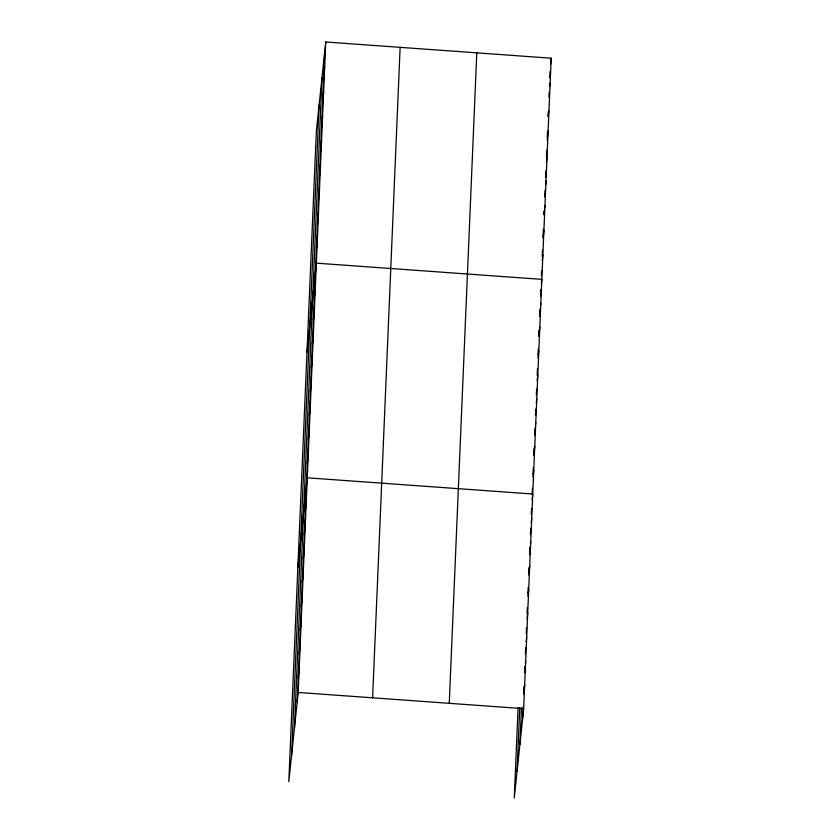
<?xml version="1.0" encoding="UTF-8"?>
<svg xmlns="http://www.w3.org/2000/svg" width="840" height="840" viewBox="0 0 840 840"><rect width="100%" height="100%" fill="white"/><g stroke="black" fill="none" stroke-linecap="round" stroke-linejoin="round"><path stroke-width="1.26" d="M291.585 755.38L319.116 104.916M294.441 728.165L321.972 77.7M297.213 701.757L324.755 51.293M325.731 42L316.334 131.334L288.803 781.799L298.19 692.465L325.731 42L551.198 58.202L523.667 708.666L514.269 798L518.101 707.616M372.603 697.809L400.134 47.345M449.264 703.322L476.794 52.857M517.052 771.582L519.76 707.564M519.908 744.366L521.451 707.962M522.69 717.958L523.163 706.661M523.75 692.853L524.013 686.574M524.601 672.767L524.864 666.488M525.399 653.94L525.662 647.661M526.25 633.853L526.512 627.575M527.1 613.767L527.363 607.488M527.951 593.68L528.213 587.401M528.801 573.594L529.063 567.325M529.599 554.768L529.914 547.239M530.45 534.681L530.712 528.413M531.3 514.605L531.562 508.326M532.14 494.519L532.413 488.24M532.99 474.432L533.264 468.153M533.841 454.346L534.114 448.067M534.639 435.519L534.912 429.24M535.49 415.433L535.763 409.154M536.34 395.346L536.613 389.067M537.191 375.26L537.453 368.991M538.041 355.183L538.303 348.905M539.101 330.078L538.839 336.346L539.816 327.065M539.69 316.27L539.952 309.992M540.54 296.184L540.803 289.905M541.401 275.719L541.622 270.543M542.231 256.316L542.504 249.847M543.05 236.922L543.375 229.163M544.142 211.05L543.984 214.935L544.467 210.284M544.75 196.822L545.024 190.355M545.57 177.429L545.843 170.961M546.441 156.734L546.714 150.266M547.26 137.329L547.533 130.862M548.363 111.468L548.142 116.634L548.751 110.828M548.961 97.24L549.182 92.064M549.78 77.837L550.053 71.368M323.705 75.862L324.681 66.57M322.665 100.433L323.642 91.151M321.625 125.013L322.602 115.721M320.586 149.583L321.562 140.291M319.546 174.153L320.523 164.861M318.507 198.723L319.483 189.441M317.468 223.303L318.444 214.011M316.428 247.874L317.405 238.581M306.978 352.495L316.365 263.161L541.832 279.363L541.349 284.004M314.381 296.3L315.357 287.007M313.373 320.145L314.349 310.863M312.365 344.001L313.341 334.709M311.346 367.846L312.322 358.554M310.338 391.703L311.315 382.41M309.33 415.548L310.306 406.256M308.322 439.404L309.298 430.112M307.314 463.25L308.291 453.957M297.885 567.147L307.282 477.813L532.749 494.015L532.14 499.821M305.298 510.951L306.274 501.659M304.28 534.797L305.256 525.514M303.272 558.653L304.248 549.36M302.264 582.498L303.24 573.216M301.256 606.354L302.232 597.062M300.248 630.2L301.224 620.907M299.24 654.055L300.216 644.763M298.231 677.901L299.197 668.609M550.589 64.008L551.198 58.202M549.791 86.258L550.158 82.772M547.218 140.049L548.079 131.922M546.43 162.298L547.04 156.492M545.633 184.548L546 181.072M544.708 207.963L544.961 205.643M543.06 238.34L543.911 230.213M542.262 260.589L542.871 254.783M540.477 292.257L540.729 289.853M539.847 312.501L540.215 309.015M540.582 305.529L540.824 303.209M538.073 357.882L538.808 350.91M537.191 380.572L537.8 374.766M536.298 403.253L536.792 398.612M534.797 431.75L535.164 428.264M535.531 424.788L535.773 422.457M533.788 455.606L534.765 446.313M533.022 477.131L533.757 470.159M531.248 522.512L531.741 517.86M529.756 550.998L530.124 547.523M530.481 544.037L530.733 541.716M528.749 574.854L529.725 565.562M527.982 596.379L528.707 589.418M527.09 619.07L527.698 613.263M526.207 641.76L526.691 637.119M524.706 670.257L525.073 666.771M525.441 663.285L525.683 660.965M523.698 694.102L524.674 684.81M298.19 692.465L523.667 708.666"/></g></svg>
